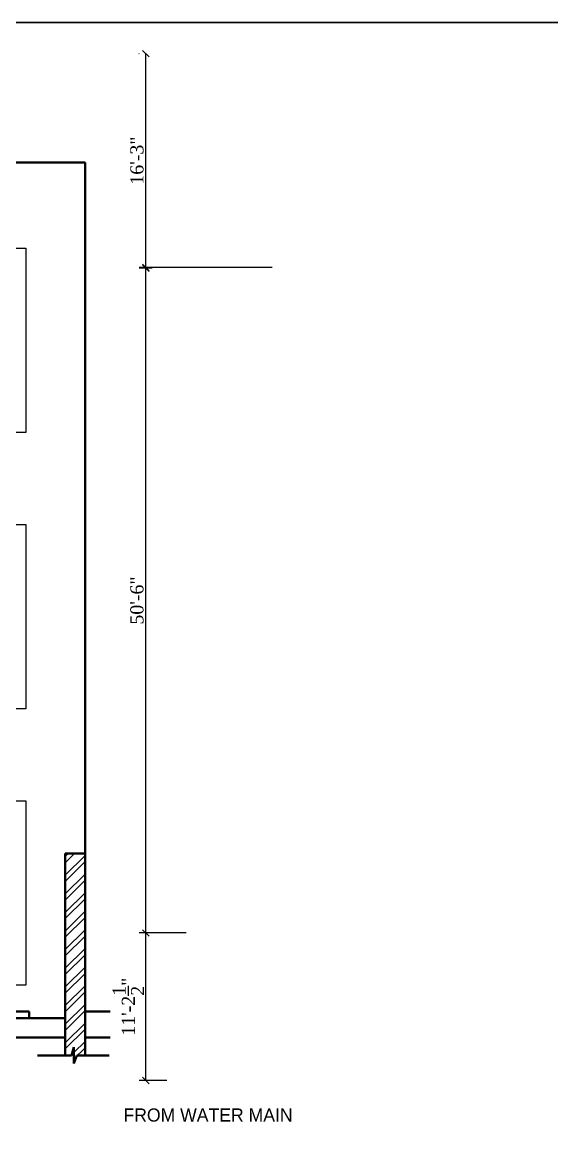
# Model space of a CAD drawing. Header units: feet. Extents: x 37458 to 42412, y -3338 to -325.
# Drawn here: x 41201 to 41442, y -838 to -325 of the extents above; entities that cross this region are included whole.
import ezdxf

# ---------------------------------------------------------------- set-up
doc = ezdxf.new("R2010")
doc.units = ezdxf.units.FT
doc.header["$MEASUREMENT"] = 0
doc.header["$PDMODE"] = 35
doc.header["$PDSIZE"] = 8
doc.linetypes.add('ACAD_ISO06W100', pattern=[36, 24, -3, 0, -3, 0, -3, 0, -3])
doc.layers.get('Defpoints').update_dxf_attribs({"color": 52})
for name, color, linetype, lineweight in [('dimensiom', 35, 'Continuous', 25), ('fresh water', 171, 'ACAD_ISO06W100', 30), ('HAT', 8, 'Continuous', 13), ('SEAL', 102, 'Continuous', 35), ('walls', 1, 'Continuous', 50), ('WIN', 141, 'Continuous', 25)]:
    doc.layers.add(name, color=color, linetype=linetype, lineweight=lineweight)
doc.styles.add("4''", font='romai___.ttf', dxfattribs={"height": 7})
doc.styles.get("Standard").update_dxf_attribs({"font": 'times.ttf', "height": 6})
doc.dimstyles.new('SITE PLAN', dxfattribs={"dimtxt": 5, "dimasz": 3, "dimexe": 3, "dimexo": 9, "dimgap": 1, "dimtad": 1, "dimlfac": 2, "dimzin": 3, "dimdsep": 46, "dimlunit": 4, "dimtxsty": 'Standard', "dimblk": 'OBLIQUE', "dimcen": 12, "dimclrd": 4, "dimclre": 4, "dimclrt": 4, "dimadec": 0, "dimazin": 0, "dimtfac": 1, "dimtofl": 0, "dimtmove": 0, "dimatfit": 3, "dimldrblk": 'OPEN30', "dimfxl": 3, "dimtolj": 1, "dimtzin": 0, "dimlwd": -1, "dimlwe": -1, "dimarcsym": 0})

# ---------------------------------------------------------------- blocks, each defined once
blk = doc.blocks.new('_Oblique')
at = {"layer": 'dimensiom', "color": 0, "lineweight": -2}
blk.add_line((-0.5, -0.5), (0.5, 0.5), dxfattribs=at)
blk = doc.blocks.new('*D356')
at = {"layer": 'Defpoints', "color": 0, "ltscale": 0.75, "transparency": 16777216}
for p in [(41257.2, -740.38), (41275.77, -740.38, -91.79), (41275.77, -807.64)]:
    blk.add_point(p, dxfattribs=at)
at = {"layer": 'dimensiom', "color": 4, "ltscale": 0.75, "transparency": 16777216}
for p, q in [((41266.77, -740.38), (41254.2, -740.38)), ((41257.2, -807.64), (41257.2, -740.38)), ((41266.77, -807.64), (41254.2, -807.64))]:
    blk.add_line(p, q, dxfattribs=at)
at = {"layer": 'dimensiom', "color": 4, "ltscale": 0.75, "transparency": 16777216, "xscale": 3, "yscale": 3, "zscale": 3}
for p, rotation in [((41257.2, -740.38), 90), ((41257.2, -807.64), 270)]:
    blk.add_blockref('_Oblique', p, dxfattribs=dict(at, rotation=rotation))
at = {"layer": 'dimensiom', "color": 4, "ltscale": 0.75, "transparency": 16777216, "insert": (41249.21, -774.01), "char_height": 6, "attachment_point": 5, "rotation": 90}
blk.add_mtext('\\A1;11\'-2{\\H1x;\\S1/2;}"', dxfattribs=at)
blk = doc.blocks.new('_Open30')
at = {"layer": 'dimensiom', "color": 0, "lineweight": -2}
for p, q in [((-1, 0.27), (0, 0)), ((0, 0), (-1, -0.27)), ((0, 0), (-1, 0))]:
    blk.add_line(p, q, dxfattribs=at)
blk = doc.blocks.new('*D357')
at = {"layer": 'Defpoints', "color": 0, "ltscale": 0.75, "transparency": 16777216}
for p in [(41257.2, -437.38), (41269.02, -437.38), (41284.64, -740.38)]:
    blk.add_point(p, dxfattribs=at)
at = {"layer": 'dimensiom', "color": 4, "ltscale": 0.75, "transparency": 16777216}
for p, q in [((41260.02, -437.38), (41254.2, -437.38)), ((41257.2, -740.38), (41257.2, -437.38)), ((41275.64, -740.38), (41254.2, -740.38))]:
    blk.add_line(p, q, dxfattribs=at)
at = {"layer": 'dimensiom', "color": 4, "ltscale": 0.75, "transparency": 16777216, "xscale": 3, "yscale": 3, "zscale": 3}
for p, rotation in [((41257.2, -437.38), 90), ((41257.2, -740.38), 270)]:
    blk.add_blockref('_Oblique', p, dxfattribs=dict(at, rotation=rotation))
at = {"layer": 'dimensiom', "color": 4, "ltscale": 0.75, "transparency": 16777216, "insert": (41253.15, -588.88), "char_height": 6, "attachment_point": 5, "rotation": 90}
blk.add_mtext('\\A1;50\'-6"', dxfattribs=at)
blk = doc.blocks.new('*D358')
at = {"layer": 'Defpoints', "color": 0, "ltscale": 0.75, "transparency": 16777216}
for p in [(41257.2, -339.64), (41263.06, -339.64), (41323.71, -437.14, -4.5)]:
    blk.add_point(p, dxfattribs=at)
at = {"layer": 'dimensiom', "color": 4, "ltscale": 0.75, "transparency": 16777216}
for p, q in [((41254.06, -339.64), (41254.2, -339.64)), ((41257.2, -437.14), (41257.2, -339.64)), ((41314.71, -437.14), (41254.2, -437.14))]:
    blk.add_line(p, q, dxfattribs=at)
at = {"layer": 'dimensiom', "color": 4, "ltscale": 0.75, "transparency": 16777216, "xscale": 3, "yscale": 3, "zscale": 3}
for p, rotation in [((41257.2, -339.64), 90), ((41257.2, -437.14), 270)]:
    blk.add_blockref('_Oblique', p, dxfattribs=dict(at, rotation=rotation))
at = {"layer": 'dimensiom', "color": 4, "ltscale": 0.75, "transparency": 16777216, "insert": (41253.15, -388.39), "char_height": 6, "attachment_point": 5, "rotation": 90}
blk.add_mtext('\\A1;16\'-3"', dxfattribs=at)

msp = doc.modelspace()

# ---------------------------------------------------------------- hatches: boundary and pattern name
at = {"layer": 'HAT', "ltscale": 0.75}
h = msp.add_hatch(dxfattribs=at)
h.set_pattern_fill('ANSI32', color=256, scale=16, style=0)
h.set_pattern_definition([(45, (0, -0.24), (-4.2426407, 4.2426407), []), (45, (2.8284, -0.24), (-4.2426407, 4.2426407), [])])
h.paths.add_polyline_path([(41229.4572, -704.2277), (41220.4572, -704.2277), (41220.4572, -796.4656), (41223.3417, -796.4656), (41224.432, -792.7015), (41224.432, -800.1719), (41225.7323, -796.4656), (41229.4572, -796.4656)])

# ---------------------------------------------------------------- linework, layer by layer
at = {"layer": 'SEAL', "ltscale": 0.75}
msp.add_line((39686.5661, -325.4414), (41535.168, -325.4414), dxfattribs=at)
msp.add_lwpolyline([(39686.5661, -325.4414), (41535.168, -325.4414), (41535.168, -1308.9249), (39686.5661, -1308.9249)], close=True, dxfattribs=at)
at = {"layer": 'walls', "ltscale": 0.75}
for p, q in [((40752.4572, -389.2277, -91.7922), (41229.4572, -389.2277, -91.7922)), ((41229.4572, -796.2256, 99.432), (41229.4572, -389.2277, 7.6399)), ((41220.4572, -796.2256, 99.432), (41220.4572, -704.2277, 7.6399)), ((41229.4572, -704.2277, -91.7922), (41220.4572, -704.2277, -91.7922)), ((40867.9022, -776.2277, 7.6399), (41203.9572, -776.2277, -91.7922)), ((40867.9022, -779.2277, 7.6399), (41220.4572, -779.2277, 7.6399)), ((41203.9572, -776.2277, -91.7922), (41203.9572, -779.2277, -91.7922)), ((41240.8513, -776.2277, -91.7922), (41229.4572, -776.2277, -91.7922)), ((41202.4572, -787.9877, 99.432), (40867.9022, -787.9877, 99.432)), ((41220.4572, -787.9877, 99.432), (40867.9022, -787.9877, 99.432)), ((41240.8513, -787.9877, 99.432), (41229.4572, -787.9877, 99.432)), ((41224.432, -792.4615, 99.432), (41223.3417, -796.2256, 99.432)), ((41224.432, -792.4615, 99.432), (41224.432, -799.9319, 99.432)), ((41223.3417, -796.2256, 99.432), (41207.7653, -796.2256, 99.432)), ((41224.432, -799.9319, 99.432), (41225.7323, -796.2256, 99.432)), ((41240.4705, -796.2256, 99.432), (41225.7323, -796.2256, 99.432))]:
    msp.add_line(p, q, dxfattribs=at)
at = {"layer": 'WIN', "ltscale": 0.75}
for points, elevation in [([(41125.9572, -428.2277), (41202.4572, -428.2277), (41202.4572, -512.2277), (41184.4572, -512.2277)], -91.7922), ([(41125.9572, -554.2277), (41202.4572, -554.2277), (41202.4572, -638.2277), (41184.4572, -638.2277)], 7.6399), ([(41125.9572, -680.2277), (41202.4572, -680.2277), (41202.4572, -764.2277), (41125.9572, -764.2277)], -91.7922)]:
    msp.add_lwpolyline(points, dxfattribs=dict(at, elevation=elevation))

# ---------------------------------------------------------------- texts
at = {"layer": 'fresh water', "ltscale": 0.5, "insert": (41246.9787, -820.3487, 4.5), "char_height": 6, "width": 89.978223, "attachment_point": 1, "style": "4''"}
msp.add_mtext('\\pt33.41;FROM WATER MAIN', dxfattribs=at)

# ---------------------------------------------------------------- dimensions: what is measured, and where the dimension line sits
at = {"layer": 'dimensiom', "ltscale": 0.75}
for base, p1, p2, picture, middle in [((41257.1977, -339.6425, 4.5), (41323.7058, -437.1425), (41263.0554, -339.6425, 4.5), '*D358', (41253.1458, -388.3925, 4.5)), ((41257.1977, -437.3825, -91.7922), (41284.6425, -740.3825, -91.7922), (41269.015, -437.3825, -91.7922), '*D357', (41253.1458, -588.8825, -91.7922))]:
    dim = msp.add_linear_dim(base=base, p1=p1, p2=p2, angle=90, dimstyle='SITE PLAN', override={"dimdec": 2, "dimtmove": 1}, dxfattribs=at)
    dim.commit()
    dim.dimension.update_dxf_attribs({"geometry": picture, "text_midpoint": middle})
dim = msp.add_linear_dim(base=(41257.1977, -740.3825), p1=(41275.765, -807.6425), p2=(41275.765, -740.3825, -91.7922), angle=90, dimstyle='SITE PLAN', dxfattribs=at)
dim.commit()
dim.dimension.update_dxf_attribs({"geometry": '*D356', "text_midpoint": (41249.2107, -774.0125)})

doc.saveas('drawing.dxf')
